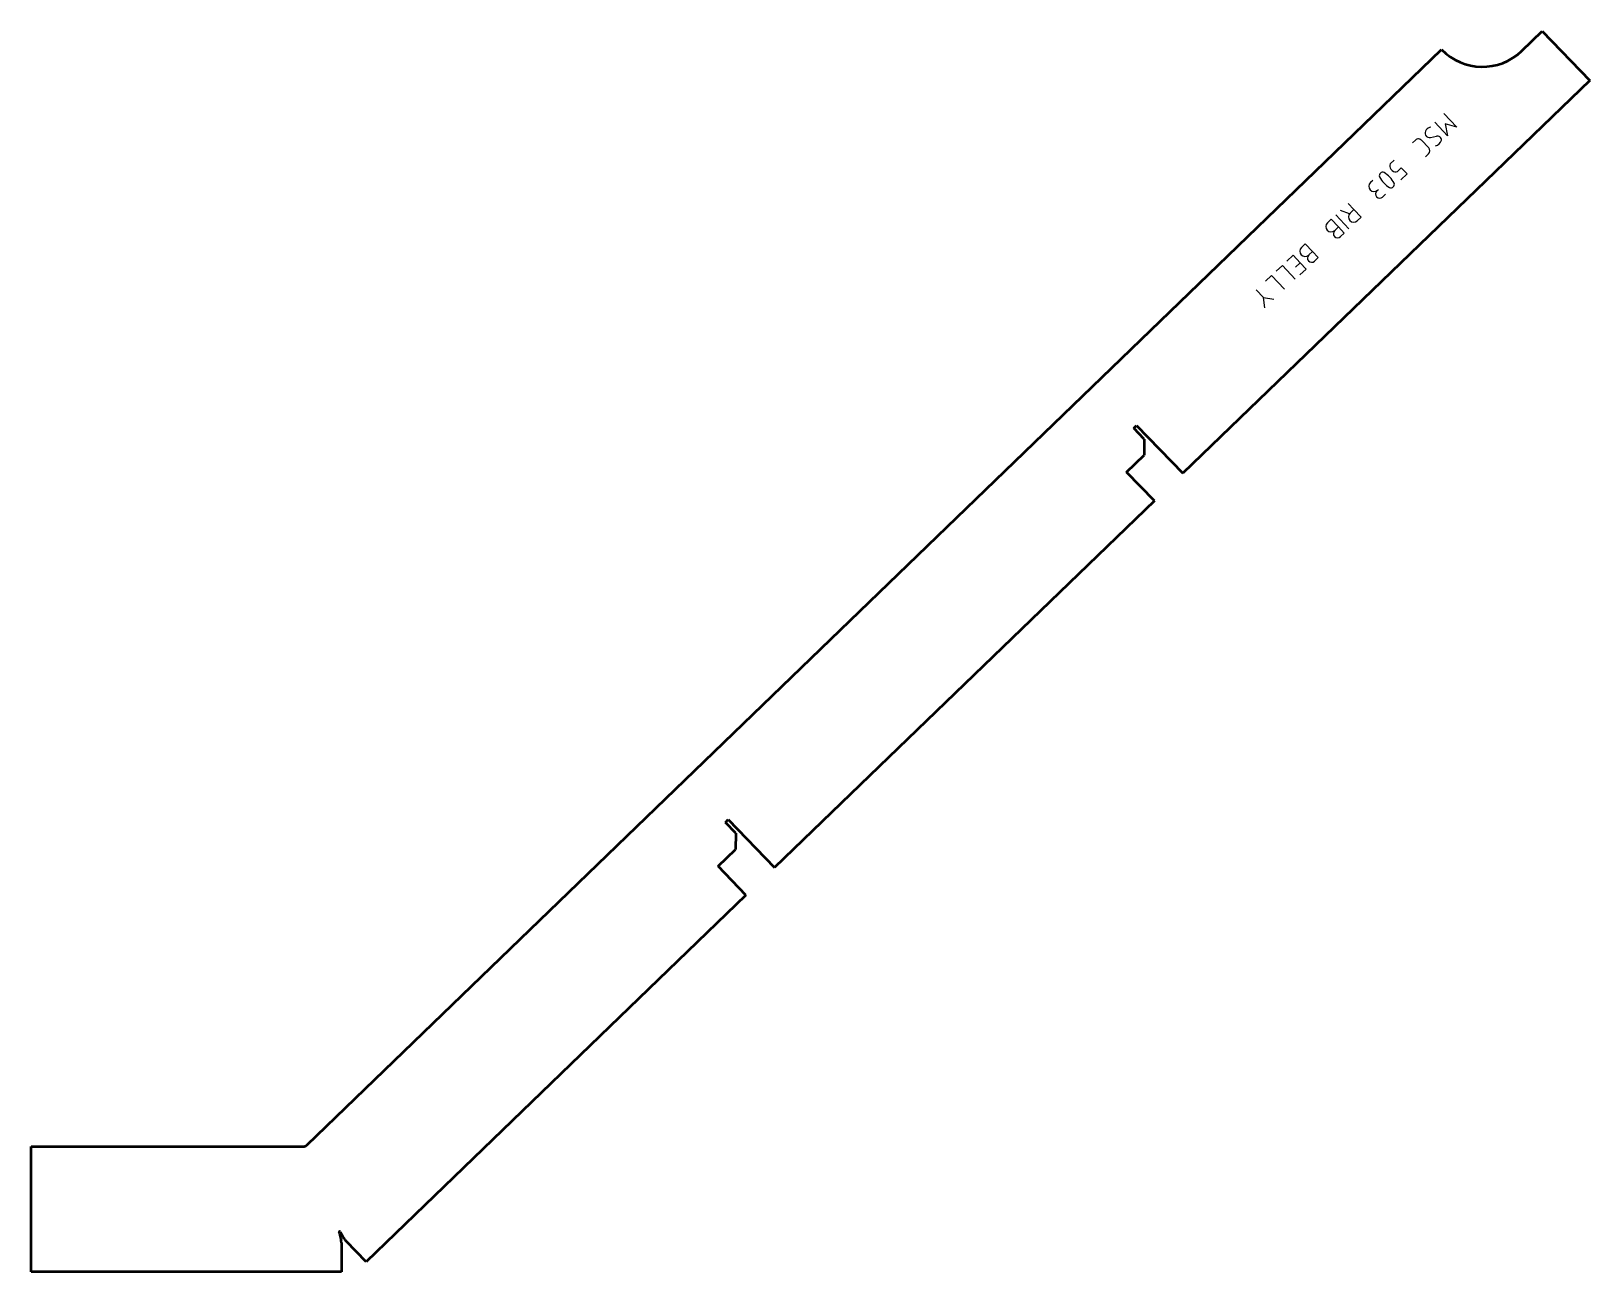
# Model space of a CAD drawing. Header units: millimetres. Extents: x 0 to 824, y 0 to 656.
import ezdxf

# ---------------------------------------------------------------- set-up
doc = ezdxf.new("R2010")
doc.units = ezdxf.units.MM
doc.layers.add('IV_MARK_SURFACE', color=2, linetype='Continuous', lineweight=25)
doc.layers.add('IV_OUTER_PROFILE', color=7, linetype='Continuous', lineweight=50)

msp = doc.modelspace()

# ---------------------------------------------------------------- linework, layer by layer
at = {"layer": 'IV_MARK_SURFACE'}
for p, q in [((746.54, 612.33), (753.39, 605.04)), ((748.53, 600.48), (741.68, 607.76)), ((753.39, 605.04), (747.15, 606.81)), ((747.15, 606.81), (748.53, 600.48)), ((729.95, 596.72), (731.57, 598.24)), ((734.71, 598.14), (738.51, 594.1)), ((739.47, 599.57), (742.63, 600.26)), ((720.24, 587.58), (718.21, 585.68)), ((738.42, 590.96), (736.8, 589.43)), ((708.91, 576.92), (707.69, 575.78)), ((718.52, 582.92), (719.28, 582.11)), ((722.02, 581.63), (724.04, 583.53)), ((727.09, 580.3), (723.85, 577.25)), ((724.04, 583.53), (727.09, 580.3)), ((711.5, 571.73), (711.91, 572.11)), ((714.14, 568.11), (715.76, 569.64)), ((696.58, 559.22), (691.92, 560.93)), ((695.96, 564.74), (699.01, 561.5)), ((696.98, 559.6), (699.01, 561.5)), ((699.01, 561.5), (702.81, 557.45)), ((685.04, 554.46), (687.06, 556.36)), ((687.06, 556.36), (690.87, 552.31)), ((688.84, 550.41), (690.87, 552.31)), ((689.49, 558.65), (696.34, 551.36)), ((690.87, 552.31), (693.91, 549.08)), ((702.81, 557.45), (700.79, 555.55)), ((693.91, 549.08), (691.89, 547.17)), ((663.59, 534.28), (666.83, 537.32)), ((666.83, 537.32), (670.64, 533.28)), ((671.28, 541.51), (673.3, 543.42)), ((673.3, 543.42), (677.11, 539.37)), ((675.09, 537.47), (677.11, 539.37)), ((677.11, 539.37), (680.16, 536.13)), ((680.16, 536.13), (678.13, 534.23)), ((657.93, 528.95), (661.17, 531.99)), ((661.17, 531.99), (668.02, 524.71)), ((670.64, 533.28), (668.21, 530.99)), ((673.68, 530.04), (670.45, 527)), ((670.64, 533.28), (673.68, 530.04)), ((647.41, 519.05), (651.22, 515)), ((652.27, 523.62), (655.5, 526.66)), ((655.5, 526.66), (662.36, 519.38)), ((651.22, 515), (656.69, 514.05)), ((651.84, 509.48), (651.22, 515))]:
    msp.add_line(p, q, dxfattribs=at)
for centre, radius, start, end in [((738.94, 601.9), 2.39, 135.62734, 282.81792), ((740.26, 601.39), 3.74, 99.67632, 144.22156), ((733.09, 596.62), 2.22, 43.25887, 133.25887), ((736.9, 592.58), 2.22, 313.25887, 43.25887), ((740.87, 599.7), 4.69, 284.97418, 341.54357), ((743.11, 598.1), 2.21, 2.88515, 102.55724), ((720.28, 584.51), 2.38, 150.60522, 222.17273), ((714.2, 579.4), 1.81, 66.29619, 200.22156), ((724.96, 585.16), 13.99, 207.12501, 239.39274), ((707.8, 569.01), 13.99, 27.12501, 59.39274), ((720.98, 583.77), 2.38, 224.34502, 295.91253), ((709.6, 573.75), 2.78, 133.25887, 313.25887), ((712.62, 569.73), 2.22, 133.25887, 313.25887), ((718.57, 574.75), 1.8, 245.67077, 20.84698), ((686.94, 552.43), 2.78, 133.25887, 313.25887), ((698.89, 557.57), 2.78, 133.25887, 313.25887), ((690.37, 548.79), 2.22, 133.25887, 313.25887), ((673.18, 539.49), 2.78, 133.25887, 313.25887), ((676.61, 535.85), 2.22, 133.25887, 313.25887)]:
    msp.add_arc(centre, radius, start, end, dxfattribs=at)
at = {"layer": 'IV_OUTER_PROFILE'}
for p, q in [((787.72, 645.36), (798.51, 655.78)), ((798.51, 655.78), (823.66, 629.74)), ((145.6, 66.97), (745.3, 646.1)), ((823.66, 629.74), (608.63, 422.09)), ((582.67, 445.95), (584.18, 447.41)), ((588.23, 440.2), (582.67, 445.95)), ((584.18, 447.41), (608.63, 422.09)), ((588.23, 440.2), (588.08, 431.72)), ((578.8, 422.75), (588.08, 431.72)), ((593.53, 407.5), (578.8, 422.75)), ((593.53, 407.5), (392.83, 213.69)), ((366.87, 237.56), (368.38, 239.02)), ((368.38, 239.02), (392.83, 213.69)), ((372.43, 231.8), (366.87, 237.56)), ((372.43, 231.8), (372.28, 223.32)), ((363, 214.36), (372.28, 223.32)), ((377.73, 199.11), (363, 214.36)), ((377.73, 199.11), (177.03, 5.3)), ((0, 0), (0, 66.2)), ((0, 66.2), (143.69, 66.2)), ((163.92, 15.25), (163.92, 0)), ((177.03, 5.3), (166.44, 16.27)), ((163.92, 0), (0, 0))]:
    msp.add_line(p, q, dxfattribs=at)
for centre, radius, start, end in [((766.88, 666.94), 30, 224, 314), ((143.69, 68.95), 2.75, 270, 314), ((163.05, 21.03), 0.251, 26.98167, 197.01833), ((67.22, -8.03), 99.89, 16.01462, 16.86715), ((130.84, 10.53), 33.62, 14.26433, 15.52116), ((194.96, 36.79), 35.34, 206.29008, 208.70045), ((139.88, 12.9), 24.28, 12.37425, 14.1025), ((145.25, 14.13), 18.77, 9.98742, 12.20489), ((148.79, 14.81), 15.16, 7.0873, 9.8114), ((151.28, 15.15), 12.65, 3.66502, 6.90795), ((186.68, 32.09), 25.82, 208.36359, 209.99982), ((181.93, 29.28), 20.3, 209.85311, 211.91845), ((178.8, 27.28), 16.58, 211.76563, 214.27421), ((176.63, 25.76), 13.94, 214.11724, 217.07858), ((175.12, 24.57), 12.02, 216.92153, 220.33569), ((174.06, 23.64), 10.61, 220.18527, 224.03708), ((152.75, 15.27), 11.17, 359.90564, 3.56248)]:
    msp.add_arc(centre, radius, start, end, dxfattribs=at)

doc.saveas('drawing.dxf')
